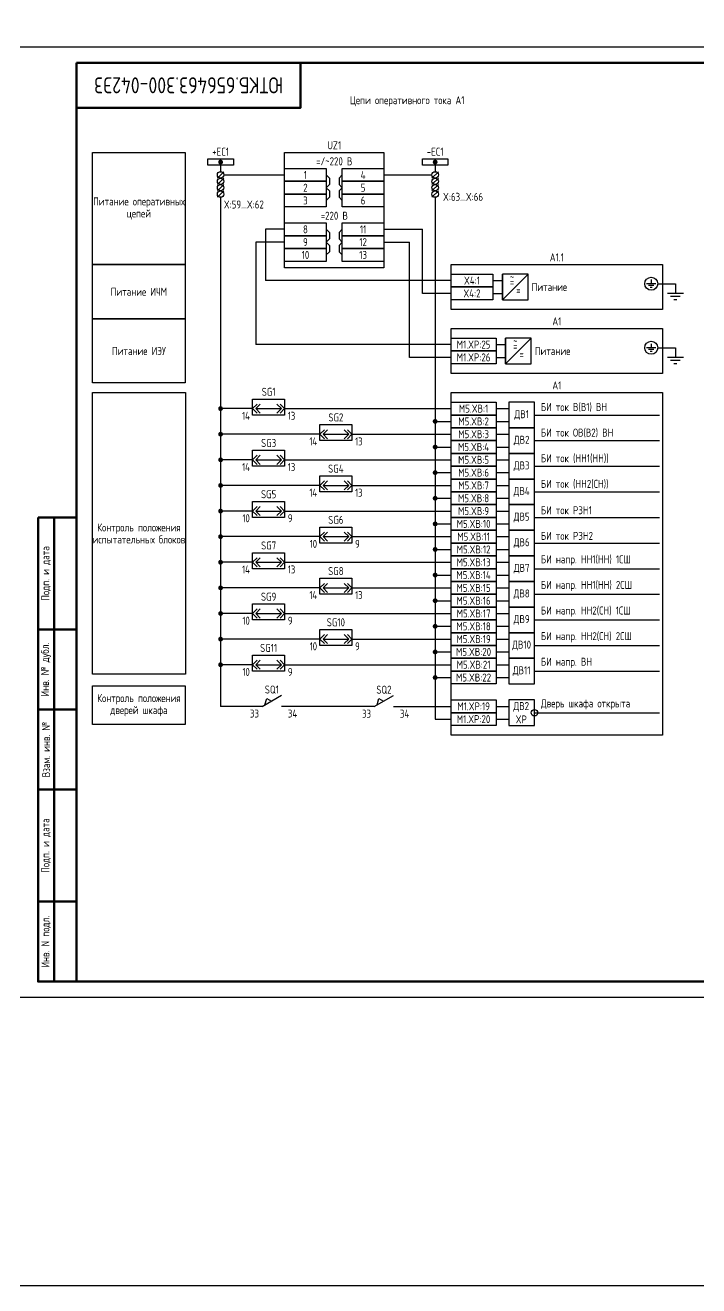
# Model space of a CAD drawing. Header units: millimetres. Extents: x -1117 to 5846, y -90 to 586.
# Drawn here: x 424 to 634.3, y -90 to 303.8 of the extents above; entities that cross this region are included whole.
import ezdxf

# ---------------------------------------------------------------- set-up
doc = ezdxf.new("R2010")
doc.units = ezdxf.units.MM
doc.styles.add('Gost_type_A', font='GOST_A.TTF')

# ---------------------------------------------------------------- blocks, each defined once
blk = doc.blocks.new('POINT')
at = {"const_width": 0.75}
blk.add_lwpolyline([(-0.375, 0, 1), (0.375, 0, 1)], format="xyb", close=True, dxfattribs=at)
blk = doc.blocks.new('Шинка')
blk.add_lwpolyline([(-4, 1), (4, 1), (4, -1), (-4, -1)], close=True)
blk.add_blockref('POINT', (0, 0))
blk = doc.blocks.new('БИ_разъем')
for p, q in [((0, 0), (1.41, 1.41)), ((0, 0), (1.41, 1.41)), ((0, 0), (1.41, -1.41)), ((0, 0), (1.41, -1.41)), ((1, 0), (2.41, 1.41)), ((1, 0), (2.41, -1.41)), ((1, 0), (9, 0)), ((9, 0), (7.59, 1.41)), ((9, 0), (7.59, -1.41)), ((10, 0), (8.59, 1.41)), ((10, 0), (8.59, 1.41)), ((10, 0), (8.59, -1.41)), ((10, 0), (8.59, -1.41))]:
    blk.add_line(p, q)
blk = doc.blocks.new('Штамп угловой верхний')
at = {"lineweight": 50}
blk.add_lwpolyline([(0, 0), (70, 0), (70, -14), (0, -14)], close=True, dxfattribs=at)
blk = doc.blocks.new('Формат_А3')
blk.add_lwpolyline([(-420, 297), (0, 297), (0, 0), (-420, 0)], close=True)
at = {"lineweight": 50}
blk.add_lwpolyline([(-400, 292), (-5, 292), (-5, 5), (-400, 5)], close=True, dxfattribs=at)
blk = doc.blocks.new('Штамп левый нижний')
at = {"lineweight": 50}
for points in [[(-12, 145), (-7, 145), (-7, 110), (-12, 110)], [(-7, 145), (0, 145), (0, 110), (-7, 110)], [(-12, 110), (-7, 110), (-7, 85), (-12, 85)], [(-7, 110), (0, 110), (0, 85), (-7, 85)], [(-12, 85), (-7, 85), (-7, 60), (-12, 60)], [(-7, 85), (0, 85), (0, 60), (-7, 60)], [(-12, 60), (-7, 60), (-7, 25), (-12, 25)], [(-7, 60), (0, 60), (0, 25), (-7, 25)], [(-12, 25), (-7, 25), (-7, 0), (-12, 0)], [(-7, 25), (0, 25), (0, 0), (-7, 0)]]:
    blk.add_lwpolyline(points, close=True, dxfattribs=at)
at = {"char_height": 2.5, "attachment_point": 5, "rotation": 90, "style": 'Gost_type_A'}
for s, insert, width in [('Подп. и дата', (-9.5, 127.5), 35), ('Инв. № дубл.', (-9.5, 97.5), 25), ('Взам. инв. №', (-9.5, 72.5), 25), ('Подп. и дата', (-9.5, 42.5), 35), ('Инв. N подл.', (-9.5, 12.5), 25)]:
    blk.add_mtext(s, dxfattribs=dict(at, insert=insert, width=width))

msp = doc.modelspace()

# ---------------------------------------------------------------- linework, layer by layer
for p, q in [((485, 261), (485, 258)), ((552, 261), (552, 258)), ((486, 258), (484, 256)), ((486, 256), (484, 254)), ((486.01, 257), (505, 257)), ((536, 257), (551, 257)), ((553, 258), (551, 256)), ((553, 256), (551, 254)), ((486, 254), (484, 252)), ((553, 254), (551, 252)), ((486, 252), (484, 250)), ((485, 250), (485, 91)), ((553, 252), (551, 250)), ((552, 250), (552, 87)), ((505, 240), (499, 240)), ((499, 240), (499, 224)), ((536, 240), (548, 240)), ((548, 220), (548, 240)), ((496, 236), (496, 204)), ((505, 236), (496, 236)), ((536, 236), (544, 236)), ((544, 200), (544, 236)), ((573, 218), (573, 226)), ((573, 218), (581, 226)), ((557, 224), (499, 224)), ((621.48, 223), (627, 223)), ((557, 220), (548, 220)), ((574, 198), (574, 206)), ((574, 198), (582, 206)), ((557, 204), (496, 204)), ((621.48, 203), (627, 203)), ((557, 200), (544, 200)), ((495, 184), (485, 184)), ((505, 184), (557, 184)), ((571, 184), (575, 184)), ((583, 182), (622, 182)), ((552, 180), (557, 180)), ((571, 180), (575, 180)), ((516, 176), (485, 176)), ((526, 176), (557, 176)), ((571, 176), (575, 176)), ((583, 174), (622, 174)), ((552, 172), (557, 172)), ((571, 172), (575, 172)), ((495, 168), (485, 168)), ((505, 168), (557, 168)), ((571, 168), (575, 168)), ((583, 166), (622, 166)), ((552, 164), (557, 164)), ((571, 164), (575, 164)), ((516, 160), (485, 160)), ((526, 160), (557, 160)), ((571, 160), (575, 160)), ((583, 158), (622, 158)), ((552, 156), (557, 156)), ((571, 156), (575, 156)), ((495, 152), (485, 152)), ((505, 152), (557, 152)), ((571, 152), (575, 152)), ((583, 150), (622, 150)), ((552, 148), (557, 148)), ((571, 148), (575, 148)), ((516, 144), (485, 144)), ((526, 144), (557, 144)), ((571, 144), (575, 144)), ((583, 142), (622, 142)), ((552, 140), (557, 140)), ((571, 140), (575, 140)), ((495, 136), (485, 136)), ((505, 136), (557, 136)), ((571, 136), (575, 136)), ((583, 134), (622, 134)), ((552, 132), (557, 132)), ((571, 132), (575, 132)), ((516, 128), (485, 128)), ((526, 128), (557, 128)), ((571, 128), (575, 128)), ((552, 124), (557, 124)), ((571, 124), (575, 124)), ((583, 126), (622, 126)), ((495, 120), (485, 120)), ((505, 120), (557, 120)), ((571, 120), (575, 120)), ((552, 116), (557, 116)), ((571, 116), (575, 116)), ((583, 118), (622, 118)), ((516, 112), (485, 112)), ((526, 112), (557, 112)), ((571, 112), (575, 112)), ((552, 108), (557, 108)), ((571, 108), (575, 108)), ((583, 110), (622, 110)), ((495, 104), (485, 104)), ((505, 104), (557, 104)), ((571, 104), (575, 104)), ((552, 100), (557, 100)), ((571, 100), (575, 100)), ((583, 102), (622, 102)), ((498, 91), (485, 91)), ((498, 91), (504, 94.46)), ((498.86, 91.5), (499.43, 93.48)), ((499.43, 93.48), (500.87, 92.65)), ((533, 90.95), (504, 90.95)), ((533, 90.95), (539, 94.42)), ((533.86, 91.45), (534.43, 93.44)), ((534.43, 93.44), (535.87, 92.61)), ((539, 91), (557, 91)), ((571, 91), (575, 91)), ((552, 87), (557, 87)), ((552, 87), (557, 87)), ((571, 87), (575, 87)), ((583, 89), (622, 89))]:
    msp.add_line(p, q)
at = {"ltscale": 4}
for p, q in [((570, 224), (573, 224)), ((570, 220), (573, 220)), ((571, 204), (574, 204)), ((571, 200), (574, 200))]:
    msp.add_line(p, q, dxfattribs=at)
at = {"ltscale": 4.32}
for p, q in [((620.89, 223), (618.04, 223)), ((620.32, 222.43), (618.61, 222.43)), ((619.75, 221.86), (619.18, 221.86)), ((619.46, 224.28), (619.46, 223)), ((627, 223), (627, 220)), ((629.5, 220), (624.5, 220)), ((628.5, 219), (625.5, 219)), ((627.5, 218), (626.5, 218)), ((620.89, 203), (618.04, 203)), ((620.32, 202.43), (618.61, 202.43)), ((619.75, 201.86), (619.18, 201.86)), ((619.46, 204.28), (619.46, 203)), ((627, 203), (627, 200)), ((629.5, 200), (624.5, 200)), ((628.5, 199), (625.5, 199)), ((627.5, 198), (626.5, 198))]:
    msp.add_line(p, q, dxfattribs=at)
for points in [[(-1117.42, 586), (5845.64, 586), (5845.64, -90), (-1117.42, -90)], [(473.98, 229), (445, 229), (445, 264), (473.98, 264)], [(505, 264), (536, 264), (536, 228), (505, 228)], [(505, 259), (518, 259), (518, 255), (505, 255)], [(523, 259), (536, 259), (536, 255), (523, 255)], [(505, 255), (518, 255), (518, 251), (505, 251)], [(523, 255), (536, 255), (536, 251), (523, 251)], [(505, 251), (518, 251), (518, 247), (505, 247)], [(523, 251), (536, 251), (536, 247), (523, 247)], [(505, 242), (518, 242), (518, 238), (505, 238)], [(523, 242), (536, 242), (536, 238), (523, 238)], [(505, 238), (518, 238), (518, 234), (505, 234)], [(523, 238), (536, 238), (536, 234), (523, 234)], [(505, 234), (518, 234), (518, 230), (505, 230)], [(523, 234), (536, 234), (536, 230), (523, 230)], [(473.98, 212), (445, 212), (445, 229), (473.98, 229)], [(557, 229), (623, 229), (623, 215), (557, 215)], [(557, 226), (570, 226), (570, 222), (557, 222)], [(557, 222), (570, 222), (570, 218), (557, 218)], [(473.99, 192), (445, 192), (445, 212), (473.99, 212)], [(557, 209), (623, 209), (623, 195), (557, 195)], [(557, 206), (571, 206), (571, 202), (557, 202)], [(557, 202), (571, 202), (571, 198), (557, 198)], [(474, 101), (445, 101), (445, 189), (474, 189)], [(495, 187), (505, 187), (505, 182), (495, 182)], [(557, 189), (623, 189), (623, 82), (557, 82)], [(557, 186), (571, 186), (571, 182), (557, 182)], [(557, 182), (571, 182), (571, 178), (557, 178)], [(516, 179), (526, 179), (526, 174), (516, 174)], [(557, 178), (571, 178), (571, 174), (557, 174)], [(557, 174), (571, 174), (571, 170), (557, 170)], [(495, 171), (505, 171), (505, 166), (495, 166)], [(557, 170), (571, 170), (571, 166), (557, 166)], [(557, 166), (571, 166), (571, 162), (557, 162)], [(516, 163), (526, 163), (526, 158), (516, 158)], [(557, 162), (571, 162), (571, 158), (557, 158)], [(557, 158), (571, 158), (571, 154), (557, 154)], [(495, 155), (505, 155), (505, 150), (495, 150)], [(557, 154), (571, 154), (571, 150), (557, 150)], [(557, 150), (571, 150), (571, 146), (557, 146)], [(516, 147), (526, 147), (526, 142), (516, 142)], [(557, 146), (571, 146), (571, 142), (557, 142)], [(557, 142), (571, 142), (571, 138), (557, 138)], [(495, 139), (505, 139), (505, 134), (495, 134)], [(557, 138), (571, 138), (571, 134), (557, 134)], [(557, 134), (571, 134), (571, 130), (557, 130)], [(516, 131), (526, 131), (526, 126), (516, 126)], [(557, 130), (571, 130), (571, 126), (557, 126)], [(495, 123), (505, 123), (505, 118), (495, 118)], [(557, 126), (571, 126), (571, 122), (557, 122)], [(557, 122), (571, 122), (571, 118), (557, 118)], [(516, 115), (526, 115), (526, 110), (516, 110)], [(557, 118), (571, 118), (571, 114), (557, 114)], [(557, 114), (571, 114), (571, 110), (557, 110)], [(495, 107), (505, 107), (505, 102), (495, 102)], [(557, 110), (571, 110), (571, 106), (557, 106)], [(557, 106), (571, 106), (571, 102), (557, 102)], [(557, 102), (571, 102), (571, 98), (557, 98)], [(473.97, 85.36), (445, 85.36), (445, 97.36), (473.97, 97.36)], [(557, 93), (571, 93), (571, 89), (557, 89)], [(557, 93), (571, 93), (571, 89), (557, 89)], [(557, 89), (571, 89), (571, 85), (557, 85)]]:
    msp.add_lwpolyline(points, close=True)
for points in [[(518, 257), (519, 256), (519, 254), (518, 253)], [(523, 257), (522, 256), (522, 254), (523, 253)], [(518, 253), (519, 252), (519, 250), (518, 249)], [(523, 253), (522, 252), (522, 250), (523, 249)], [(518, 240), (519, 239), (519, 237), (518, 236)], [(523, 240), (522, 239), (522, 237), (523, 236)], [(518, 236), (519, 235), (519, 233), (518, 232)], [(523, 236), (522, 235), (522, 233), (523, 232)]]:
    msp.add_lwpolyline(points)
at = {"ltscale": 4}
for points in [[(573, 218), (581, 218), (581, 226), (573, 226)], [(574, 198), (582, 198), (582, 206), (574, 206)], [(575, 178), (583, 178), (583, 186), (575, 186)], [(575, 170), (583, 170), (583, 178), (575, 178)], [(575, 162), (583, 162), (583, 170), (575, 170)], [(575, 154), (583, 154), (583, 162), (575, 162)], [(575, 146), (583, 146), (583, 154), (575, 154)], [(575, 138), (583, 138), (583, 146), (575, 146)], [(575, 130), (583, 130), (583, 138), (575, 138)], [(575, 122), (583, 122), (583, 130), (575, 130)], [(575, 114), (583, 114), (583, 122), (575, 122)], [(575, 106), (583, 106), (583, 114), (575, 114)], [(575, 98), (583, 98), (583, 106), (575, 106)], [(575, 85), (583, 85), (583, 93), (575, 93)]]:
    msp.add_lwpolyline(points, close=True, dxfattribs=at)
for centre, radius in [((485, 257), 1), ((485, 255), 1), ((552, 257), 1), ((552, 255), 1), ((485, 253), 1), ((552, 253), 1), ((485, 251), 1), ((552, 251), 1), ((619.46, 223), 2.02), ((619.46, 203), 2.02), ((583, 89), 1)]:
    msp.add_circle(centre, radius)

# ---------------------------------------------------------------- block references
at = {"color": 1}
for name, p in [('Формат_А3', (840, 0)), ('Штамп левый нижний', (440, 5))]:
    msp.add_blockref(name, p, dxfattribs=at)
for name, p in [('Штамп угловой верхний', (440, 292)), ('Шинка', (485, 261)), ('Шинка', (552, 261)), ('БИ_разъем', (495, 184)), ('POINT', (485, 184)), ('БИ_разъем', (516, 176)), ('POINT', (552, 180)), ('POINT', (485, 176)), ('БИ_разъем', (495, 168)), ('POINT', (552, 172)), ('POINT', (485, 168)), ('POINT', (552, 164)), ('POINT', (485, 160)), ('БИ_разъем', (516, 160)), ('POINT', (552, 156)), ('POINT', (485, 152)), ('БИ_разъем', (495, 152)), ('POINT', (552, 148)), ('POINT', (485, 144)), ('БИ_разъем', (516, 144)), ('POINT', (552, 140)), ('POINT', (485, 136)), ('БИ_разъем', (495, 136)), ('POINT', (552, 132)), ('POINT', (485, 128)), ('БИ_разъем', (516, 128)), ('POINT', (552, 124)), ('POINT', (485, 120)), ('БИ_разъем', (495, 120)), ('POINT', (552, 116)), ('POINT', (485, 112)), ('БИ_разъем', (516, 112)), ('POINT', (552, 108)), ('POINT', (485, 104)), ('БИ_разъем', (495, 104)), ('POINT', (552, 100))]:
    msp.add_blockref(name, p)

# ---------------------------------------------------------------- texts
at = {"insert": (475, 285), "char_height": 5, "width": 70, "attachment_point": 5, "rotation": 180, "style": 'Gost_type_A'}
msp.add_mtext('ЮТКБ.656463.300-042Э3', dxfattribs=at)
at = {"char_height": 2.5, "line_spacing_factor": 0.9, "style": 'Gost_type_A'}
for s, insert, width, attachment_point in [('Цепи оперативного тока А1', (543.25, 280), 197.5, 5), ('UZ1', (520.5, 265), 31, 8), ('=/~220 В', (520.5, 260), 31, 8), ('Питание оперативных цепей', (459.49, 246.5), 28.9833, 5), ('X:59...X:62', (486, 249), 16, 1), ('X:63...X:66', (554.45, 251.4), 16, 1), ('=220 В', (520.5, 243), 31, 8), ('A1.1', (590, 230), 66, 8), ('Питание ИЧМ', (459.49, 220.5), 28.9833, 5), ('A1', (590, 210), 66, 8), ('Питание ИЭУ', (459.5, 202), 28.9936, 5), ('SG1', (500, 188), 10, 8), ('A1', (590, 190), 66, 8), ('{\\T0.9;14}', (494, 183), 5, 3), ('{\\T0.9;13}', (506, 183), 5, 1), ('SG2', (521, 180), 10, 8), ('SG3', (500, 172), 10, 8), ('{\\T0.9;14}', (515, 175), 5, 3), ('{\\T0.9;13}', (527, 175), 5, 1), ('{\\T0.9;14}', (494, 167), 5, 3), ('{\\T0.9;13}', (506, 167), 5, 1), ('SG4', (521, 164), 10, 8), ('SG5', (500, 156), 10, 8), ('{\\T0.9;14}', (515, 159), 5, 3), ('{\\T0.9;13}', (527, 159), 5, 1), ('{\\T0.9;10}', (494, 151), 5, 3), ('{\\T0.9;9}', (506, 151), 5, 1), ('SG6', (521, 148), 10, 8), ('Контроль положения\\Pиспытательных блоков', (459.5, 145), 28.996, 5), ('SG7', (500, 140), 10, 8), ('{\\T0.9;10}', (515, 143), 5, 3), ('{\\T0.9;9}', (527, 143), 5, 1), ('{\\T0.9;14}', (494, 135), 5, 3), ('{\\T0.9;13}', (506, 135), 5, 1), ('SG8', (521, 132), 10, 8), ('SG9', (500, 124), 10, 8), ('{\\T0.9;14}', (515, 127), 5, 3), ('{\\T0.9;13}', (527, 127), 5, 1), ('{\\T0.9;10}', (494, 119), 5, 3), ('{\\T0.9;9}', (506, 119), 5, 1), ('SG10', (521, 116), 10, 8), ('SG11', (500, 108), 10, 8), ('{\\T0.9;10}', (515, 111), 5, 3), ('{\\T0.9;9}', (527, 111), 5, 1), ('{\\T0.9;10}', (494, 103), 5, 3), ('{\\T0.9;9}', (506, 103), 5, 1), ('Контроль положения\\Pдверей шкафа', (459.5, 91.36), 29.0042, 5)]:
    msp.add_mtext(s, dxfattribs=dict(at, insert=insert, width=width, attachment_point=attachment_point))
at = {"char_height": 2.5, "style": 'Gost_type_A'}
for s, insert, width, attachment_point in [('+EC1', (485, 263), 10, 8), ('-EC1', (552, 263), 10, 8), ('1', (511.5, 257), 13, 5), ('4', (529.5, 257), 13, 5), ('2', (511.5, 253), 13, 5), ('5', (529.5, 253), 13, 5), ('3', (511.5, 249), 13, 5), ('6', (529.5, 249), 13, 5), ('8', (511.5, 240), 13, 5), ('11', (529.5, 240), 13, 5), ('9', (511.5, 236), 13, 5), ('12', (529.5, 236), 13, 5), ('10', (511.5, 232), 13, 5), ('13', (529.5, 232), 13, 5), ('X4:1', (563.5, 224), 13, 5), ('~', (576, 225.03), 2.7, 5), ('X4:2', (563.5, 220), 13, 5), ('=', (576, 223.53), 6, 5), ('=', (578, 221), 6, 5), ('Питание', (587.67, 221.99), 11.3452, 5), ('M1.XP:25', (564, 204), 13.9956, 5), ('~', (577, 205.03), 2.7, 5), ('M1.XP:26', (564, 200), 13.9956, 5), ('=', (577, 203.53), 6, 5), ('=', (579, 201), 6, 5), ('Питание', (588.67, 201.99), 11.3452, 5), ('M5.XВ:1', (564, 184), 14, 5), ('БИ ток В(В1) ВН', (585, 183), 27.8465, 7), ('M5.XВ:2', (564, 180), 14, 5), ('ДВ1', (579, 182), 7.9998, 5), ('M5.XВ:3', (564, 176), 14, 5), ('БИ ток ОВ(В2) ВН', (585, 175), 27.8465, 7), ('M5.XВ:4', (564, 172), 14, 5), ('ДВ2', (579, 174), 7.9998, 5), ('БИ ток (НН1(НН))', (585, 167), 31.722, 7), ('M5.XВ:5', (564, 168), 14, 5), ('ДВ3', (579, 166), 7.9998, 5), ('M5.XВ:6', (564, 164), 14, 5), ('БИ ток (НН2(СН))', (585, 159), 35.3442, 7), ('M5.XВ:7', (564, 160), 14, 5), ('ДВ4', (579, 158), 7.9998, 5), ('M5.XВ:8', (564, 156), 14, 5), ('M5.XВ:9', (564, 152), 14, 5), ('ДВ5', (579, 150), 7.9998, 5), ('БИ ток РЗН1', (585, 151), 33.6483, 7), ('M5.XВ:10', (564, 148), 14, 5), ('M5.XВ:11', (564, 144), 14, 5), ('ДВ6', (579, 142), 7.9998, 5), ('БИ ток РЗН2', (585, 143), 33.6483, 7), ('M5.XВ:12', (564, 140), 14, 5), ('БИ напр. НН1(НН) 1СШ', (585, 135), 27.8465, 7), ('M5.XВ:13', (564, 136), 14, 5), ('ДВ7', (579, 134), 7.9998, 5), ('M5.XВ:14', (564, 132), 14, 5), ('БИ напр. НН1(НН) 2СШ', (585, 127), 27.8465, 7), ('M5.XВ:15', (564, 128), 14, 5), ('ДВ8', (579, 126), 7.9998, 5), ('M5.XВ:16', (564, 124), 14, 5), ('БИ напр. НН2(СН) 1СШ', (585, 119), 27.8465, 7), ('M5.XВ:17', (564, 120), 14, 5), ('ДВ9', (579, 118), 7.9998, 5), ('M5.XВ:18', (564, 116), 14, 5), ('БИ напр. НН2(СН) 2СШ', (585, 111), 27.8465, 7), ('M5.XВ:19', (564, 112), 14, 5), ('ДВ10', (579, 110), 7.9998, 5), ('M5.XВ:20', (564, 108), 14, 5), ('M5.XВ:21', (564, 104), 14, 5), ('ДВ11', (579, 102), 7.9998, 5), ('БИ напр. ВН', (585, 103), 27.8465, 7), ('M5.XВ:22', (564, 100), 14, 5), ('SQ1', (501, 95), 10, 8), ('SQ2', (536, 94.95), 10, 8), ('M1.XP:19', (564, 91), 14, 5), ('ДВ2 XP', (578.88, 89), 7.7588, 5), ('Дверь шкафа открыта', (585, 90), 35.9749, 7), ('33', (497, 90), 6, 3), ('34', (506, 90), 6, 1), ('33', (532, 89.95), 6, 3), ('34', (541, 89.95), 6, 1), ('M1.XP:20', (564, 87), 14, 5)]:
    msp.add_mtext(s, dxfattribs=dict(at, insert=insert, width=width, attachment_point=attachment_point))

doc.saveas('drawing.dxf')
